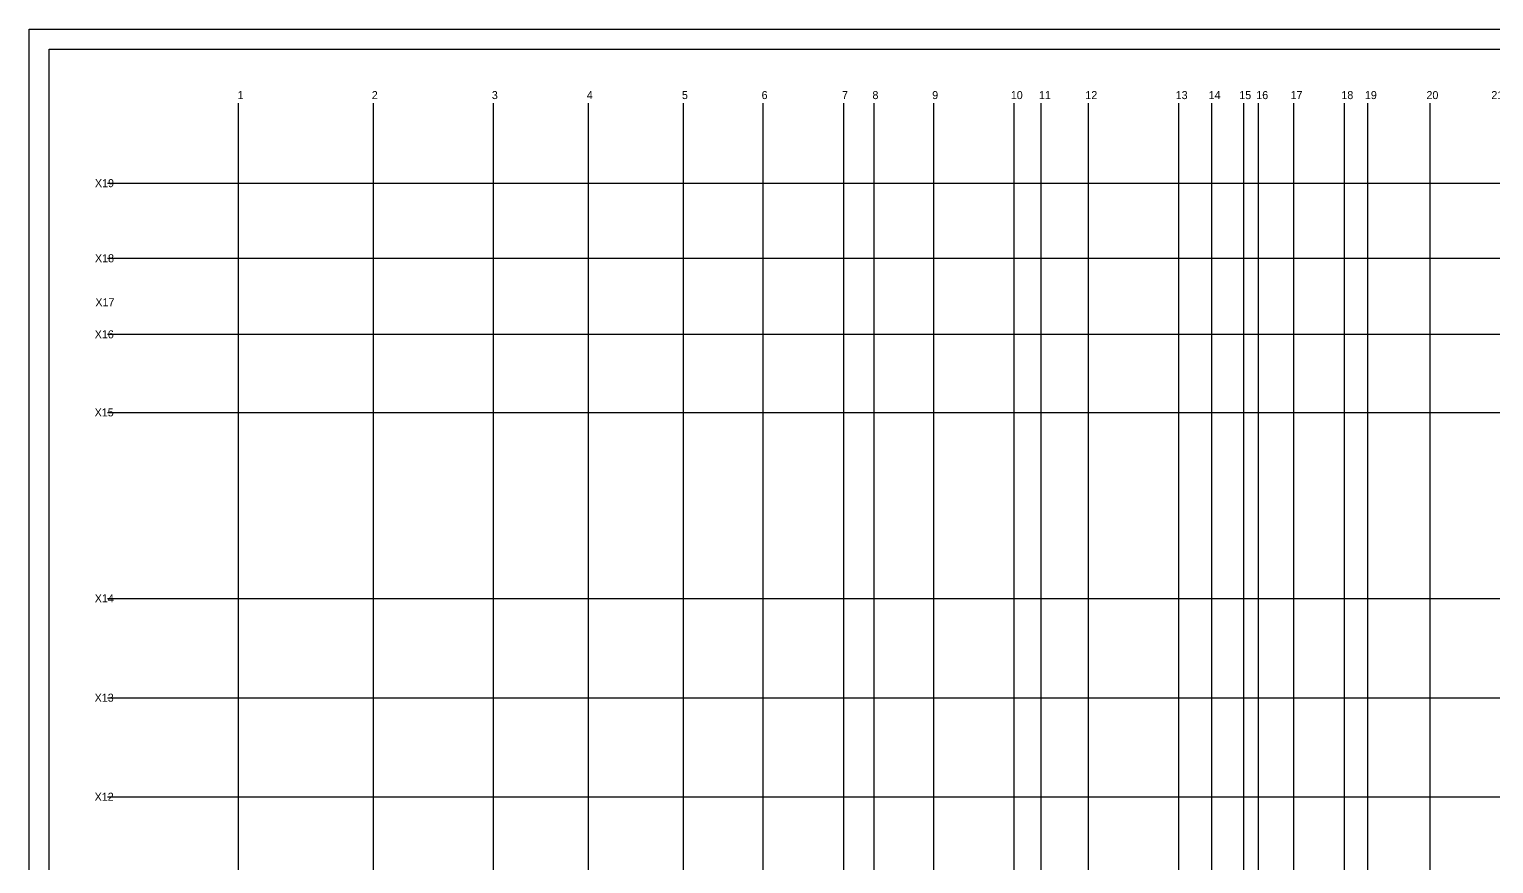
# Model space of a CAD drawing. Header units: millimetres. Extents: x -647929 to -626295, y -75378 to -66578.
# Drawn here: x -647929 to -640611, y -70746 to -66578 of the extents above; entities that cross this region are included whole.
import ezdxf

# ---------------------------------------------------------------- set-up
doc = ezdxf.new("R2010")
doc.units = ezdxf.units.MM
for name, color, linetype in [('KM Aks', 7, 'Continuous'), ('TABLO', 7, 'Continuous'), ('VM Aks Markası', 7, 'Continuous')]:
    doc.layers.add(name, color=color, linetype=linetype)

msp = doc.modelspace()

# ---------------------------------------------------------------- linework, layer by layer
at = {"layer": 'KM Aks'}
for p, q in [((-646885.8, -66946.3), (-646885.8, -74883.5)), ((-646210.8, -66946.3), (-646210.8, -74883.5)), ((-645610.8, -66946.3), (-645610.8, -74883.5)), ((-645135.8, -66946.3), (-645135.8, -74883.5)), ((-644660.8, -66946.3), (-644660.8, -74883.5)), ((-644263.3, -66946.3), (-644263.3, -74883.5)), ((-643860.8, -66946.3), (-643860.8, -74883.5)), ((-643708.8, -66946.3), (-643708.8, -74883.5)), ((-643410.8, -66946.3), (-643410.8, -74883.5)), ((-643009.8, -66946.3), (-643009.8, -74883.5)), ((-642873.3, -66946.3), (-642873.3, -74883.5)), ((-642637.3, -66946.3), (-642637.3, -74883.5)), ((-642185.8, -66946.3), (-642185.8, -74883.5)), ((-642020.8, -66946.3), (-642020.8, -74883.5)), ((-641860.8, -66946.3), (-641860.8, -74883.5)), ((-641787.3, -66946.3), (-641787.3, -74883.5)), ((-641611.8, -66946.3), (-641611.8, -74883.5)), ((-641357.8, -66946.3), (-641357.8, -74883.5)), ((-641240.8, -66946.3), (-641240.8, -74883.5)), ((-640930.8, -66946.3), (-640930.8, -74883.5)), ((-647537.5, -67346.3), (-629874.7, -67346.3)), ((-647537.5, -67721.3), (-629874.7, -67721.3)), ((-647537.5, -68101.3), (-629874.7, -68101.3)), ((-647537.5, -68491.3), (-629874.7, -68491.3)), ((-647537.5, -69420.3), (-629874.7, -69420.3)), ((-647537.5, -69916.6), (-629874.7, -69916.6)), ((-647537.5, -70411.3), (-629874.7, -70411.3))]:
    msp.add_line(p, q, dxfattribs=at)
at = {"layer": 'TABLO'}
for points in [[(-647929.1, -66577.6), (-626294.5, -66577.6), (-626294.5, -75377.6), (-647929.1, -75377.6)], [(-647829.1, -66677.6), (-626394.5, -66677.6), (-626394.5, -75277.6), (-647829.1, -75277.6)]]:
    msp.add_lwpolyline(points, close=True, dxfattribs=at)

# ---------------------------------------------------------------- texts
at = {"layer": 'VM Aks Markası'}
for s, p in [('1', (-646888.2, -66926.3)), ('2', (-646217.5, -66926.3)), ('3', (-645617.5, -66926.3)), ('4', (-645143, -66926.3)), ('5', (-644667.5, -66926.3)), ('6', (-644269.5, -66926.3)), ('7', (-643867.5, -66926.3)), ('8', (-643715.5, -66926.3)), ('9', (-643417, -66926.3)), ('10', (-643024.1, -66926.3)), ('11', (-642883.3, -66926.3)), ('12', (-642651.6, -66926.3)), ('13', (-642200.1, -66926.3)), ('14', (-642035.6, -66926.3)), ('15', (-641882.4, -66926.3)), ('16', (-641797.5, -66926.3)), ('17', (-641626.1, -66926.3)), ('18', (-641372.1, -66926.3)), ('19', (-641254.6, -66926.3)), ('20', (-640947, -66926.3)), ('21', (-640622.7, -66926.3)), ('X19', (-647600.9, -67366.3)), ('X18', (-647600.8, -67741.3)), ('X17', (-647598.9, -67961.4)), ('X16', (-647602, -68121.3)), ('X15', (-647602.5, -68511.3)), ('X14', (-647601.8, -69440.3)), ('X13', (-647602.5, -69936.6)), ('X12', (-647602.5, -70431.3))]:
    msp.add_text(s, height=40, dxfattribs=at).set_placement(p)

doc.saveas('drawing.dxf')
